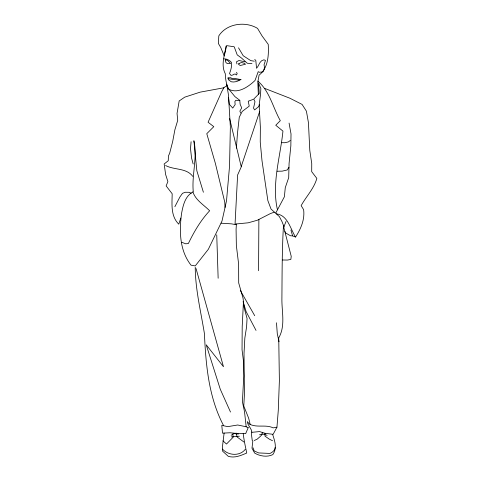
<?xml version="1.0" encoding="UTF-8"?>
<svg xmlns="http://www.w3.org/2000/svg" width="481" height="481" viewBox="0 0 481 481"><rect width="100%" height="100%" fill="white"/><g stroke="black" fill="none" stroke-linecap="round" stroke-linejoin="round"><path stroke-width="0.72" d="M258.574 270.713L258.874 219.342M243.206 433.621C243.981 440.139 245.364 446.584 246.747 453.03C240.897 455.495 234.728 458.321 228.277 456.319L222.607 451.166L222.396 447.18L224.116 433.068M243.38 303.204L242.202 326.605L242.039 349.687L243.344 360.083L243.789 375.974L242.406 401.737L244.534 411.838L246.176 426.803M283.489 225.385C282.01 249.958 282.106 274.579 281.896 299.194C281.77 312.037 285.552 326.082 278.739 337.872L279.383 380.639L278.283 410.365L276.954 427.17L273.136 434.313L265.205 433.351L259.56 431.583L251.87 432.317C251.629 428.228 247.685 425.691 247.27 421.584L249.429 424.074C256.896 428.078 265.789 424.194 273.13 427.868L276.954 427.17M236.399 224.092L236.081 229.395L236.357 245.55L238.63 264.099L238.696 282.954L243.043 298.226L244.162 307.78L247.054 318.47L246.597 326.743L244.841 338.065L244.017 353.505L244.45 394.161L243.771 405.982L248.665 418.223L250.156 424.296M236.399 148.184L237.458 133.405L239.279 117.208L242.238 111.43L249.242 106.121L248.226 101.208L253.15 99.417M191.101 141.721L190.5 148.545L191.546 157.948L193.152 163.961M275.144 447.522C275.072 450.42 272.366 452.308 269.991 453.439L258.676 452.934L254.208 450.944L253 447.715M283.778 227.333L283.88 226.359L281.92 221.434L279.365 216.588L271.019 209.037L267.857 200.613L262.001 160.72L260.245 142.033L260.359 126.972L259.151 105.08L260.588 94.017L260.84 88.444L258.459 82.834L259.247 93.494L253.734 99.086L254.978 101.713L253.535 108.117L254.593 109.915L258.718 106.596L259.59 104.75M251.81 432.028L251.473 434.583L252.26 440.602L252.832 441.119L251.984 448.208L254.617 453.048C259.86 456.216 267.244 457.425 272.847 454.587C277.321 448.033 274.819 441.257 272.697 434.547M226.028 46.11C224.669 55.201 220.689 65.007 225.294 73.743C225.439 79.01 226.28 84.44 228.697 89.171C237.879 94.216 248.352 86.808 255.014 80.495L258.207 71.675L259.451 72.276L263.011 71.819L264.153 69.468L264.43 66.937L264.051 64.833L265.464 60.359L263.853 59.83C259.373 60.636 259.247 65.596 256.541 68.272L255.808 60.492L254.738 59.464M262.349 432.455L261.802 434.824L260.161 436.568L257.179 439.153L254.19 440.536M180.79 218.055L178.77 224.182C170.557 216.023 172.03 204.263 172.18 193.765L166.137 185.906L167.887 181.608L165.626 174.483L164.159 163.979L168.26 160.732L168.422 156L169.643 153.319L172.685 141.528L174.88 129.804L177.717 120.382L177.044 113.444L179.179 100.968L184.716 97.162L200.168 92.142L223.869 87.789M259.566 111.748L241.203 166.6L229.629 118.591M283.7 227.303L286.051 221.416M241.721 165.837L237.608 175L235.047 224.068L248.178 222.811L257.341 220.238L270.376 213.588L274.182 212.193M275.86 212.855L284.373 196.795L285.281 187.608L288.702 177.663L289.075 163.474L290.849 145.851L291.017 133.928L289.075 123.082M174.868 206.722L179.834 197.09L182.497 193.308L185.311 192.262L189.37 192.322L191.21 193.362M224.122 87.326L221.711 91.637L208.075 122.24L213.798 126.665L206.776 133.688L215.362 163.342L224.753 202.116L225.036 207.437M284.896 231.529L285.81 233.075L290.506 235.774L292.604 235.876L295.556 237.031C300.841 228.902 304.93 219.589 303.625 209.674L301.148 205.652C306.09 196.567 313.985 188.702 316.841 178.403L311.7 171.669L311.742 163.558L309.806 150.517L308.441 122.685L306.409 111.165L302.086 104.413L289.935 98.25L264.43 88.294M288.973 167.304L287.223 169.967L282.209 171.146L277.158 171.236M245.28 449.362C239.652 456.541 228.216 455.519 222.499 449.122M290.247 140.506L288.372 141.925L284.812 142.725L281.427 142.671M231.114 435.305L233.844 433.579L238.396 434.054M224.531 87.169L226.936 85.744M240.927 79.443C238.041 81.229 234.698 82.528 231.265 81.77L228.589 79.876L227.94 77.91L228.842 78.866L237.782 80.002L240.999 79.618L234.355 78.337L232.155 78.475L230.549 77.706L228.108 77.91M259.512 434.794L262.903 434.066L267.111 435.311M231.331 436.928L239.382 436.195M223.887 58.85C226.743 58.7 229.629 60.257 231.445 62.41C232.058 66.204 230.856 70.016 229.521 73.539L231.018 75.415L232.954 74.94L234.151 74.11L235.672 74.134L236.333 74.988L237.199 73.743L236.544 72.288M282.443 259.993L287.452 260.065L290.843 259.439L291.227 256.307L283.7 227.032M221.134 223.196L231.433 223.851L235.985 224.663M251.972 63.648L247.246 63.239L241.57 58.087L237.223 54.888L234.223 46.837M239.815 100.619L235.804 100.258L234.866 101.593L235.161 104.569L232.744 108.081L229.251 104.221L228.577 97.547M233.79 46.729L226.611 45.611L224.266 55.982L220.767 47.559L218.362 43.464L218.813 35.865C226.719 23.461 245.34 20.972 257.545 28.379L262.097 35.979L268.23 44.348C268.867 55.02 268.23 68.122 259.073 75.144L257.792 82.221L258.339 94.414M254.287 61.195L250.781 60.642L243.218 55.754L238.516 47.823M276.455 213.847C287.897 215.35 290.247 228.788 295.556 237.031M244.973 61.857L239.075 60.492L236.526 61.736L236.929 63.937M165.584 165.524C174.29 170.196 186.381 167.731 192.803 176.389M272.535 440.728L269.18 439.063L264.995 436.129L264.953 433.273M181.89 242.334L185.756 243.813L188.372 243.512C194.047 231.746 200.685 220.358 209.65 210.768C203.842 204.894 195.49 200.084 192.923 191.937M243.933 442.009L237.241 437.085L236.045 433.008M222.992 440.861L226.497 444.029L233.111 437.289L232.822 433.904M257.9 81.139C269.799 91.342 272.865 107.522 280.321 120.665L275.763 125.258L282.948 131.109C280.357 157.01 271.512 183.766 277.435 209.74M227.796 87.903L234.938 96.621L239.785 100.313L240.139 104.299L241.709 107.87L239.875 111.129L240.62 113.095M240.284 290.416L254.72 315.704M256.03 330.423L246.134 311.622L243.067 301.611M230.501 412.049L220.28 389.255L206.211 344.781L223.473 366.726L196.05 268.56M223.388 425.222C208.622 396.993 205.844 364.881 204.419 333.598C200.866 311.568 195.406 289.688 195.226 267.268M203.397 192.256L196.843 170.773L193.897 140.747C197.619 157.726 191.654 174.717 193.26 191.703C185.089 195.977 183.069 205.345 181.529 213.672C179.227 231.373 179.539 250.493 191.029 265.181L195.244 265.921L208.327 249.302L222.006 221.013L226.521 200.793L229.557 165.927L230.357 126.81L228.445 94.745L226.665 84.145M290.927 230.008L292.604 235.876M279.022 341.763L277.278 333.628L276.491 322.775M216.739 234.794L218.146 278.246M248.196 427.681L245.671 433.652L237.392 433.537L230.134 432.756L222.523 433.153L221.789 425.372L227.76 426.641L237.68 424.994L246.038 426.743L248.196 427.681M239.033 63.462L238.372 64.105L240.187 65.506L245.538 64.232L243.939 63.191L241.582 62.482L239.033 63.462M225.715 59.83L225.324 59.884L225.475 61.237L226.124 62.843L227.88 63.642L230.585 63.51L227.621 60.359L225.715 59.83"/></g></svg>
